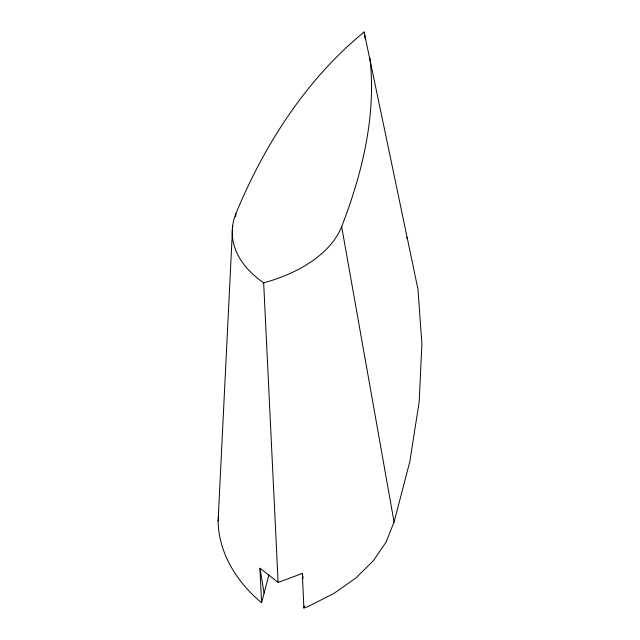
<?xml version="1.0" encoding="UTF-8"?>
<svg xmlns="http://www.w3.org/2000/svg" width="640" height="640" viewBox="0 0 640 640"><rect width="100%" height="100%" fill="white"/><g stroke="black" fill="none" stroke-linecap="round" stroke-linejoin="round"><path stroke-width="0.96" d="M268.904 574.856L261.584 602.736C237.24 582.592 218.616 553.408 218.096 521.048L232.656 225.808M235.752 216.536L235.912 213.544C264.464 144.64 306 79.6 364.144 32L417.952 289.2L421.904 343.872L419.176 401.816L409.816 461.672L394.064 522L386.16 541.968L373.28 560.824L355.728 578.112L333.936 593.416L308.408 606.376L303.888 608L302.328 573.432L278.12 582.456L260.024 568.168L264.088 593.216M218.096 521.048L218.616 517.12M303.888 608L304.392 606.096M394.064 522L341.664 226.712C362.296 173.224 376.472 115.504 369.88 57.872M406.696 237.28L407.4 239.12M364.144 32L365.256 38.904M302.328 573.432L303.112 578.248M235.912 213.544A135.896 80.056 -1.4 0 0 263.672 282.84L278.12 582.456M259.936 568.512L261.584 602.736M341.664 226.712A135.896 80.056 -1.4 0 1 263.672 282.84"/></g></svg>
